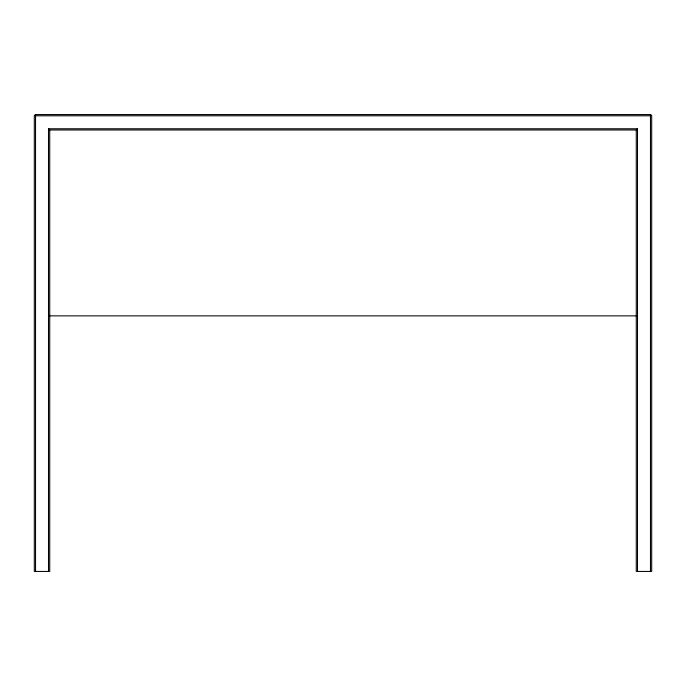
<?xml version="1.0" encoding="UTF-8"?>
<svg xmlns="http://www.w3.org/2000/svg" width="686" height="686" viewBox="0 0 686 686"><rect width="100%" height="100%" fill="white"/><g stroke="black" fill="none" stroke-linecap="round" stroke-linejoin="round"><path stroke-width="1.03" d="M48.5 571.438L48.5 128.762L49.735 129.997L636.265 129.997L637.5 128.762L637.5 571.438M34.9 115.162L35.535 115.797L650.465 115.797L651.1 115.162M48.5 128.762L637.5 128.762M49.735 315.869L636.265 315.869M650.465 115.797L650.465 571.438M636.265 129.997L636.265 571.438L651.7 571.438L651.7 115.771L650.491 114.562L35.509 114.562L34.3 115.771L34.3 571.438L49.735 571.438L49.735 129.997M35.535 115.797L35.535 571.438"/></g></svg>
